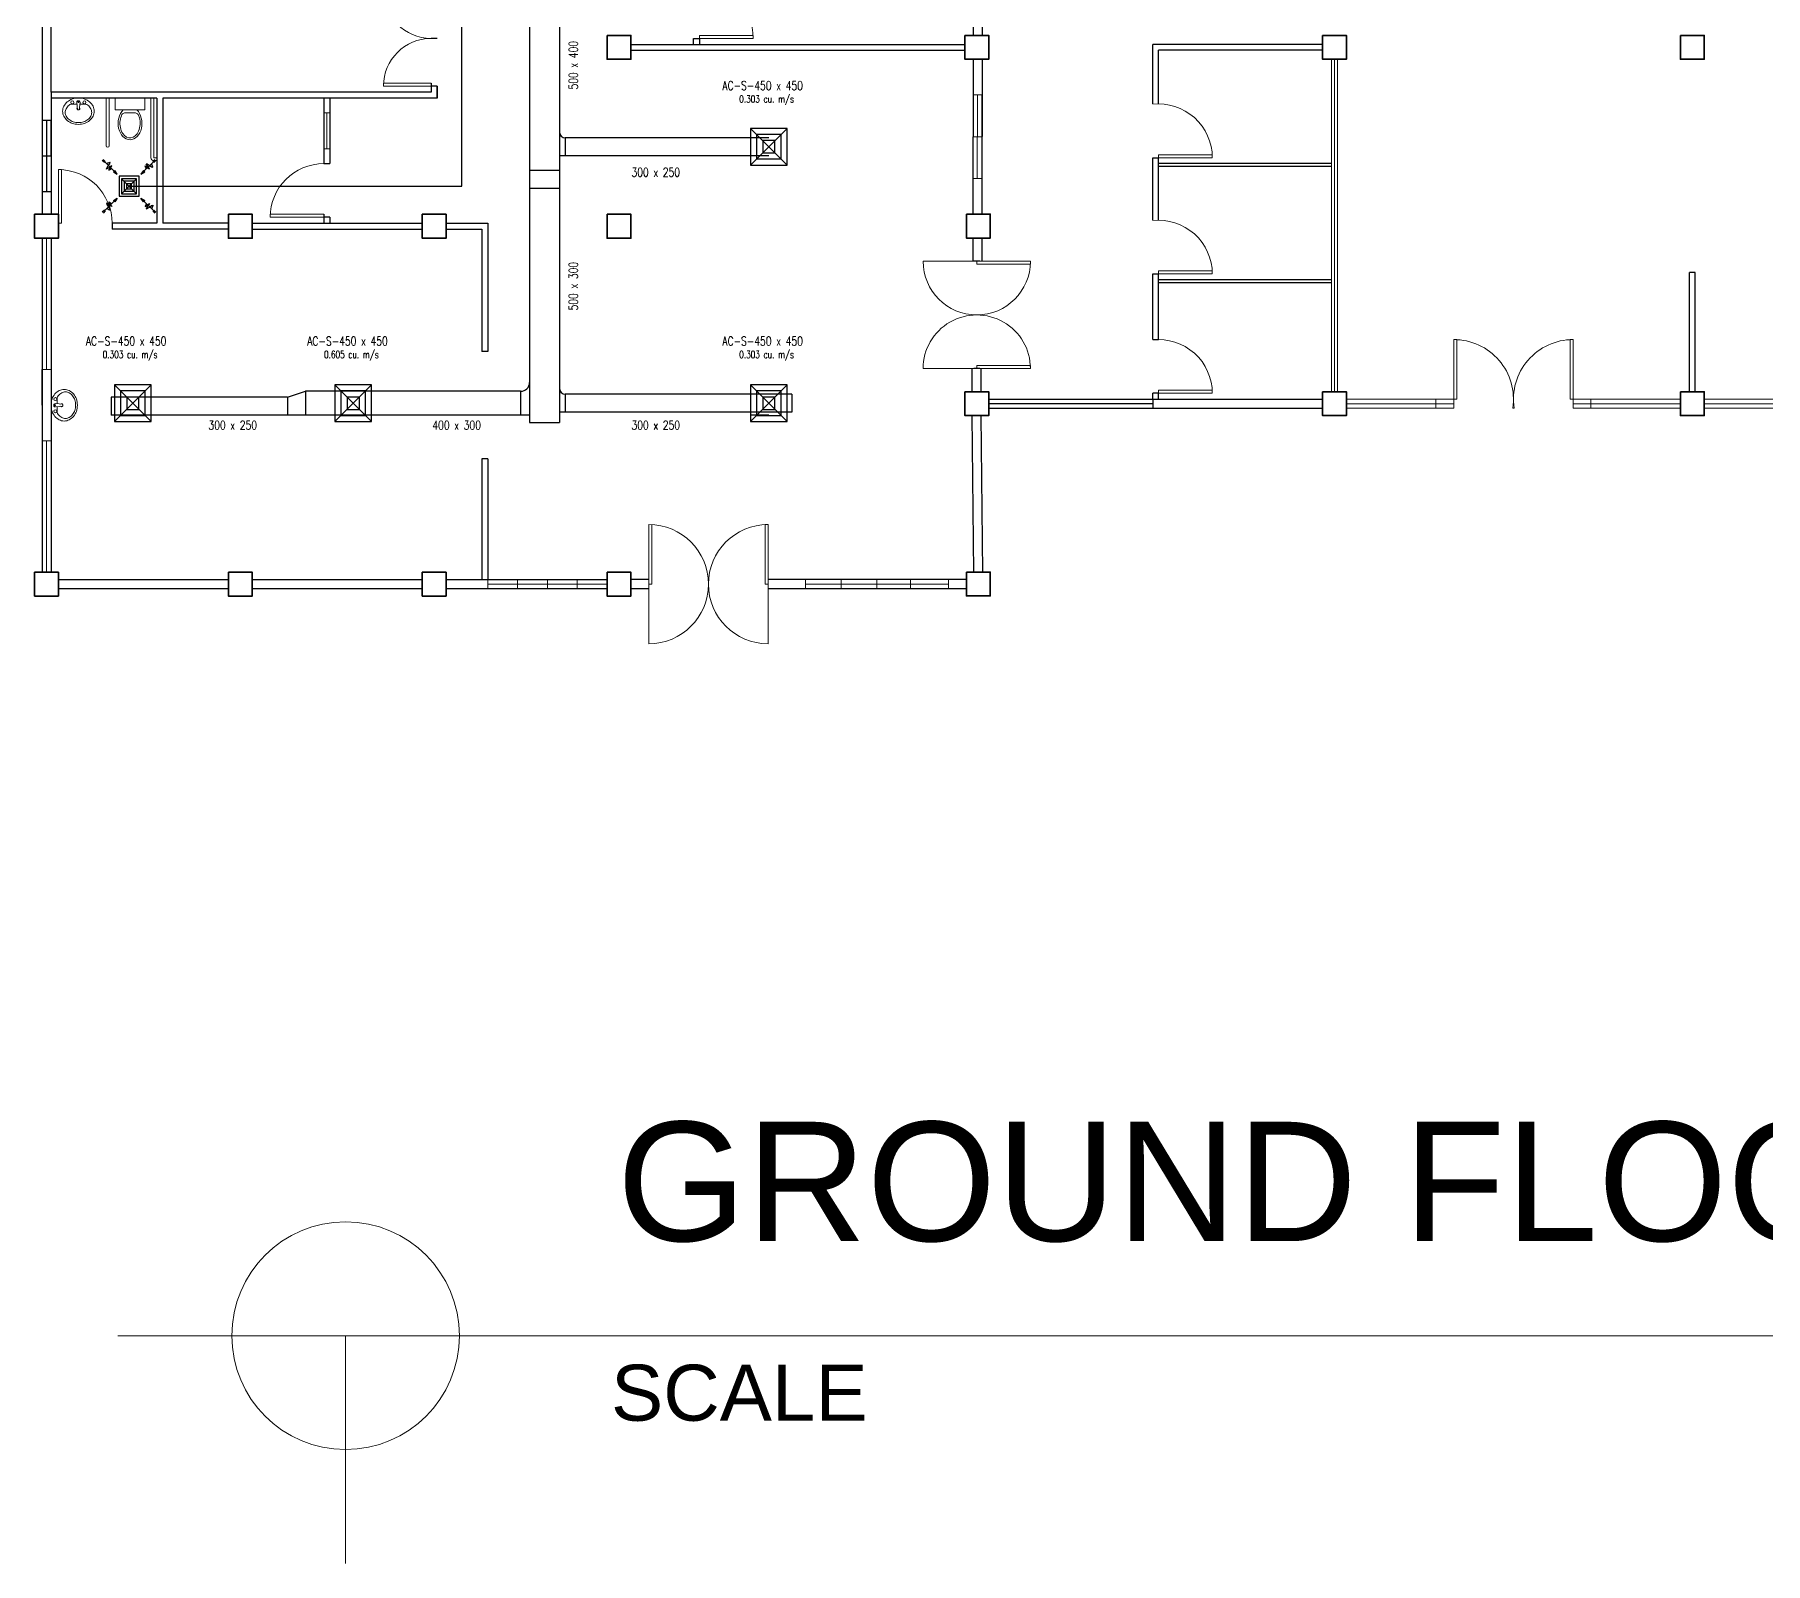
# Model space of a CAD drawing. Header units: millimetres. Extents: x 3 to 200, y 1 to 233.
# Drawn here: x 13.72 to 42.74, y 175.45 to 201.08 of the extents above; entities that cross this region are included whole.
import ezdxf

# ---------------------------------------------------------------- set-up
doc = ezdxf.new("R2010")
doc.units = ezdxf.units.MM
doc.header["$MEASUREMENT"] = 0
for name, color, linetype in [('ahu line', 150, 'Continuous'), ('AIR', 7, 'Continuous'), ('AIR-00', 8, 'Continuous'), ('AIR-03', 30, 'Continuous'), ('diffuser', 7, 'Continuous'), ('ducting label', 7, 'Continuous'), ('exhaust', 1, 'Continuous'), ('Legends', 7, 'Continuous')]:
    doc.layers.add(name, color=color, linetype=linetype)
doc.layers.get('Legends').off()
doc.styles.add('Arch-Dim', font='simplex.shx', dxfattribs={"width": 0.75})
doc.styles.get("Standard").update_dxf_attribs({"font": 'arial.ttf'})

# ---------------------------------------------------------------- blocks, each defined once
blk = doc.blocks.new('AC-S-12')
at = {"layer": 'diffuser', "color": 30}
for p, q in [((-0.15, 0.15), (0.15, -0.15)), ((0.15, 0.15), (-0.15, -0.15)), ((-0.15, 0.15), (-0.15, -0.15)), ((0.15, 0.15), (-0.15, 0.15)), ((0.15, -0.15), (0.15, 0.15)), ((-0.1, 0.1), (-0.1, -0.1)), ((0.1, 0.1), (-0.1, 0.1)), ((-0.05, 0.05), (-0.05, -0.05)), ((0.05, 0.05), (-0.05, 0.05)), ((0.05, -0.05), (0.05, 0.05)), ((0.1, -0.1), (0.1, 0.1)), ((-0.1, -0.1), (0.1, -0.1)), ((-0.05, -0.05), (0.05, -0.05)), ((-0.15, -0.15), (0.15, -0.15))]:
    blk.add_line(p, q, dxfattribs=at)
for points in [[(-0.358, 0.358, 0, 0.0447, 0), (-0.295, 0.295, 0, 0, 0), (-0.15, 0.15, 0, 0, 0)], [(0.358, 0.358, 0, 0.0447, 0), (0.295, 0.295, 0, 0, 0), (0.15, 0.15, 0, 0, 0)], [(-0.358, -0.358, 0, 0.0447, 0), (-0.295, -0.295, 0, 0, 0), (-0.15, -0.15, 0, 0, 0)], [(0.358, -0.358, 0, 0.0447, 0), (0.295, -0.295, 0, 0, 0), (0.15, -0.15, 0, 0, 0)]]:
    blk.add_lwpolyline(points, format="xyseb", dxfattribs=at)
blk = doc.blocks.new('fcu')
at = {"layer": 'diffuser', "xscale": 2.052644456280903, "yscale": 2.052644456280903, "zscale": 2.052644456280903}
blk.add_blockref('AC-S-12', (0, 0), dxfattribs=at)
blk = doc.blocks.new('GRILL-C-IN')
at = {"layer": 'AIR-00', "ltscale": 3}
for p, q in [((-0.623, 0.601), (-0.674, 0.651)), ((-0.601, 0.623), (-0.651, 0.674)), ((-0.637, 0.637), (-0.3, 0.3)), ((0.637, 0.637), (0.3, 0.3)), ((0.601, 0.623), (0.651, 0.674)), ((0.623, 0.601), (0.674, 0.651)), ((-0.637, -0.637), (-0.3, -0.3)), ((0.637, -0.637), (0.3, -0.3)), ((-0.623, -0.601), (-0.674, -0.651)), ((-0.601, -0.623), (-0.651, -0.674)), ((0.601, -0.623), (0.651, -0.674)), ((0.623, -0.601), (0.674, -0.651))]:
    blk.add_line(p, q, dxfattribs=at)
at = {"layer": 'AIR-00', "color": 50}
for p, q in [((-0.188, 0.187), (0.187, -0.188)), ((0.187, 0.187), (-0.188, -0.188))]:
    blk.add_line(p, q, dxfattribs=at)
at = {"layer": 'AIR-00', "ltscale": 3}
for points in [[(-0.362, 0.393), (-0.393, 0.362), (-0.3, 0.3)], [(0.393, 0.362), (0.362, 0.393), (0.3, 0.3)], [(-0.362, -0.393), (-0.393, -0.362), (-0.3, -0.3)], [(0.393, -0.362), (0.362, -0.393), (0.3, -0.3)]]:
    blk.add_lwpolyline(points, close=True, dxfattribs=at)
at = {"layer": 'AIR-00', "color": 50}
for points in [[(-0.188, -0.188), (0.187, -0.188), (0.187, 0.187), (-0.188, 0.187)], [(-0.125, -0.125), (0.125, -0.125), (0.125, 0.125), (-0.125, 0.125)], [(-0.062, -0.062), (0.062, -0.062), (0.062, 0.062), (-0.062, 0.062)]]:
    blk.add_lwpolyline(points, close=True, dxfattribs=at)
at = {"layer": 'AIR-00', "ltscale": 3}
for points in [[(-0.441, 0.441), (-0.512, 0.404), (-0.432, 0.514), (-0.568, 0.43), (-0.477, 0.6), (-0.561, 0.561)], [(0.441, 0.441), (0.404, 0.512), (0.514, 0.432), (0.43, 0.568), (0.6, 0.477), (0.561, 0.561)], [(-0.441, -0.441), (-0.512, -0.404), (-0.432, -0.514), (-0.568, -0.43), (-0.477, -0.6), (-0.561, -0.561)], [(0.441, -0.441), (0.404, -0.512), (0.514, -0.432), (0.43, -0.568), (0.6, -0.477), (0.561, -0.561)]]:
    blk.add_spline(points, degree=3, dxfattribs=at)
for points in [[(-0.3, 0.3), (-0.362, 0.393), (-0.393, 0.362)], [(0.3, 0.3), (0.393, 0.362), (0.362, 0.393)], [(-0.3, -0.3), (-0.362, -0.393), (-0.393, -0.362)], [(0.3, -0.3), (0.393, -0.362), (0.362, -0.393)]]:
    blk.add_solid(points, dxfattribs=at)
at = {"layer": 'AIR-03', "color": 6}
blk.add_lwpolyline([(-0.25, -0.25), (0.25, -0.25), (0.25, 0.25), (-0.25, 0.25)], close=True, dxfattribs=at)

msp = doc.modelspace()

# ---------------------------------------------------------------- linework, layer by layer
at = {"color": 8, "lineweight": 25}
for p, q in [((13.845, 203.672), (13.845, 198.072)), ((13.995, 200.122), (13.995, 203.672)), ((29.47, 203.675), (29.462, 201.072)), ((29.62, 203.674), (29.612, 201.072)), ((23.72, 200.922), (29.32, 200.922)), ((24.77, 200.922), (24.77, 201.022)), ((24.77, 201.022), (24.87, 201.022)), ((24.87, 201.022), (24.87, 200.922)), ((32.47, 199.922), (32.47, 200.922)), ((35.32, 200.922), (32.47, 200.922)), ((23.72, 200.822), (29.32, 200.822)), ((29.461, 200.672), (29.454, 198.075)), ((29.611, 200.672), (29.604, 198.075)), ((32.57, 199.917), (32.57, 200.822)), ((32.57, 199.917), (32.57, 200.822)), ((35.32, 200.822), (32.57, 200.822)), ((20.37, 200.272), (20.37, 200.122)), ((20.37, 200.122), (13.995, 200.122)), ((13.995, 200.122), (13.995, 200.022)), ((13.995, 200.122), (13.995, 200.022)), ((15.77, 200.022), (13.995, 200.022)), ((13.995, 200.022), (13.995, 198.072)), ((15.77, 200.022), (15.77, 197.922)), ((20.47, 200.022), (15.87, 200.022)), ((15.87, 200.022), (15.87, 197.922)), ((18.57, 200.022), (18.57, 198.922)), ((18.67, 200.022), (18.67, 198.922)), ((20.47, 200.222), (20.37, 200.222)), ((20.47, 200.222), (20.47, 200.022)), ((20.47, 200.022), (20.47, 200.222)), ((18.57, 198.922), (18.67, 198.922)), ((32.47, 197.972), (32.47, 199.022)), ((32.47, 199.022), (32.57, 199.022)), ((32.57, 197.967), (32.57, 199.022)), ((32.57, 197.967), (32.57, 199.022)), ((35.47, 198.922), (32.57, 198.922)), ((35.47, 198.872), (32.57, 198.872)), ((18.57, 198.072), (18.57, 197.922)), ((18.67, 198.022), (18.57, 198.022)), ((18.67, 198.022), (18.67, 197.922)), ((13.845, 197.672), (13.845, 192.072)), ((13.995, 197.672), (13.995, 192.072)), ((15.77, 197.922), (15.02, 197.922)), ((15.02, 197.922), (15.02, 197.822)), ((16.97, 197.822), (15.02, 197.822)), ((16.97, 197.922), (15.87, 197.922)), ((17.37, 197.922), (20.22, 197.922)), ((17.37, 197.822), (20.22, 197.822)), ((20.62, 197.922), (21.32, 197.922)), ((20.62, 197.822), (21.22, 197.822)), ((21.22, 197.822), (21.22, 195.772)), ((21.32, 197.922), (21.32, 197.822)), ((21.32, 197.822), (21.32, 195.772)), ((29.452, 197.675), (29.452, 197.286)), ((29.602, 197.675), (29.602, 197.286)), ((29.57, 197.286), (29.452, 197.286)), ((41.47, 195.097), (41.47, 197.097)), ((41.57, 197.097), (41.47, 197.097)), ((41.57, 195.097), (41.57, 197.097)), ((32.47, 195.972), (32.47, 197.072)), ((32.47, 197.072), (32.57, 197.072)), ((32.57, 195.967), (32.57, 197.072)), ((32.57, 195.967), (32.57, 197.072)), ((35.47, 196.972), (32.57, 196.972)), ((35.47, 196.922), (32.57, 196.922)), ((21.32, 195.772), (21.22, 195.772)), ((13.845, 194.872), (13.845, 195.472)), ((29.445, 195.097), (29.445, 195.486)), ((29.57, 195.486), (29.47, 195.486)), ((29.595, 195.097), (29.595, 195.486)), ((32.47, 194.972), (32.47, 195.072)), ((32.57, 195.072), (32.47, 195.072)), ((32.57, 194.972), (32.57, 195.072)), ((32.57, 194.972), (32.57, 195.072)), ((32.57, 194.972), (32.57, 195.072)), ((29.72, 194.972), (35.32, 194.972)), ((29.72, 194.822), (35.32, 194.822)), ((29.47, 192.074), (29.445, 194.697)), ((29.62, 192.075), (29.595, 194.698)), ((21.22, 193.972), (21.22, 191.947)), ((21.32, 193.972), (21.22, 193.972)), ((21.32, 193.972), (21.32, 191.947)), ((14.12, 191.947), (16.97, 191.947)), ((17.37, 191.947), (20.22, 191.947)), ((20.62, 191.947), (23.32, 191.947)), ((24.02, 191.947), (23.72, 191.947)), ((29.345, 191.947), (26.02, 191.947)), ((14.12, 191.797), (16.97, 191.797)), ((17.37, 191.797), (20.22, 191.797)), ((20.62, 191.797), (23.32, 191.797)), ((23.72, 191.797), (23.82, 191.797)), ((23.72, 191.797), (24.02, 191.797)), ((26.02, 191.797), (29.345, 191.797))]:
    msp.add_line(p, q, dxfattribs=at)
at = {"color": 8, "lineweight": -2}
for p, q in [((20.47, 201.022), (20.37, 201.022)), ((13.995, 199.647), (13.845, 199.647)), ((13.92, 199.647), (13.92, 198.447)), ((13.995, 199.047), (13.995, 199.647)), ((13.995, 199.047), (13.845, 199.047)), ((13.995, 199.047), (13.995, 198.447)), ((13.995, 198.447), (13.845, 198.447)), ((29.47, 196.391), (29.47, 196.38)), ((29.57, 196.386), (29.57, 196.386)), ((29.57, 196.386), (29.57, 196.386)), ((32.47, 195.972), (32.57, 195.972)), ((32.47, 194.897), (29.72, 194.897)), ((32.47, 194.972), (32.47, 194.822))]:
    msp.add_line(p, q, dxfattribs=at)
at = {"color": 8, "lineweight": 13}
for p, q in [((25.77, 201.072), (24.87, 201.072)), ((24.87, 201.072), (24.87, 201.022)), ((24.87, 201.022), (25.77, 201.022)), ((25.77, 201.022), (25.77, 201.072)), ((19.57, 200.222), (19.57, 200.272)), ((19.57, 200.272), (20.37, 200.272)), ((20.37, 200.272), (20.37, 200.222)), ((20.37, 200.222), (19.57, 200.222)), ((14.12, 197.922), (14.12, 198.822)), ((14.12, 198.822), (14.17, 198.822)), ((14.17, 198.822), (14.17, 197.922)), ((32.57, 199.022), (32.57, 199.072)), ((33.47, 199.072), (32.57, 199.072)), ((32.57, 199.022), (33.47, 199.022)), ((33.47, 199.022), (33.47, 199.072)), ((17.67, 198.022), (17.67, 198.072)), ((17.67, 198.072), (18.57, 198.072)), ((18.57, 198.022), (17.67, 198.022)), ((18.57, 198.072), (18.57, 198.022)), ((14.17, 197.922), (14.12, 197.922)), ((29.452, 197.286), (28.62, 197.286)), ((29.52, 197.286), (30.42, 197.286)), ((29.52, 197.236), (29.52, 197.286)), ((30.42, 197.236), (29.52, 197.236)), ((30.42, 197.286), (30.42, 197.236)), ((32.57, 197.072), (32.57, 197.122)), ((33.47, 197.122), (32.57, 197.122)), ((33.47, 197.072), (33.47, 197.122)), ((32.57, 197.072), (33.47, 197.072)), ((37.52, 194.972), (37.52, 195.972)), ((37.52, 195.972), (37.57, 195.972)), ((37.57, 195.972), (37.57, 194.972)), ((39.52, 195.972), (39.47, 195.972)), ((39.47, 195.972), (39.47, 194.972)), ((39.52, 194.972), (39.52, 195.972)), ((29.47, 195.486), (28.62, 195.486)), ((30.42, 195.536), (29.52, 195.536)), ((29.52, 195.536), (29.52, 195.486)), ((29.52, 195.486), (30.42, 195.486)), ((30.42, 195.486), (30.42, 195.536)), ((32.57, 195.072), (32.57, 195.122)), ((33.47, 195.122), (32.57, 195.122)), ((32.57, 195.072), (33.47, 195.072)), ((33.47, 195.072), (33.47, 195.122)), ((37.57, 194.972), (37.52, 194.972)), ((38.509, 194.822), (38.531, 194.822)), ((39.47, 194.972), (39.52, 194.972)), ((24.02, 191.872), (24.02, 192.872)), ((24.07, 192.872), (24.07, 191.872)), ((26.02, 192.872), (25.97, 192.872)), ((25.97, 192.872), (25.97, 191.872)), ((26.02, 191.872), (26.02, 192.872)), ((24.02, 191.797), (24.02, 191.947)), ((24.07, 191.872), (24.02, 191.872)), ((24.02, 191.872), (24.02, 190.872)), ((25.97, 191.872), (26.02, 191.872)), ((26.02, 191.947), (26.02, 191.797)), ((26.02, 191.872), (26.02, 190.872))]:
    msp.add_line(p, q, dxfattribs=at)
at = {"color": 8, "lineweight": 9}
for p, q in [((35.47, 200.672), (35.47, 195.097)), ((35.52, 200.672), (35.52, 195.097)), ((35.57, 200.672), (35.57, 195.097)), ((14.92, 200.022), (14.92, 199.322)), ((14.97, 199.222), (14.97, 200.022)), ((15.07, 200.022), (15.57, 200.022)), ((15.07, 199.822), (15.07, 200.022)), ((15.57, 200.022), (15.57, 199.822)), ((15.67, 199.022), (15.67, 200.022)), ((15.72, 200.022), (15.72, 199.322)), ((29.607, 200.073), (29.459, 200.073)), ((29.459, 200.073), (29.459, 198.673)), ((29.533, 200.073), (29.529, 198.673)), ((29.607, 199.373), (29.607, 200.073)), ((14.44, 199.825), (14.427, 199.946)), ((14.469, 199.825), (14.483, 199.946)), ((15.57, 199.822), (15.07, 199.822)), ((15.41, 199.772), (15.229, 199.772)), ((18.67, 199.772), (18.57, 199.772)), ((18.57, 199.772), (18.57, 199.172)), ((18.62, 199.772), (18.62, 199.172)), ((18.67, 199.472), (18.67, 199.772)), ((14.92, 199.322), (14.92, 199.222)), ((15.72, 199.322), (15.72, 199.022)), ((18.57, 199.172), (18.67, 199.172)), ((29.607, 199.373), (29.459, 199.373)), ((15.72, 199.022), (15.77, 199.022)), ((15.77, 198.972), (15.72, 198.972)), ((29.459, 198.673), (29.605, 198.673)), ((13.92, 195.472), (13.92, 197.672)), ((13.845, 195.472), (13.995, 195.472)), ((14.193, 194.887), (14.071, 194.9)), ((14.193, 194.858), (14.071, 194.845)), ((35.72, 194.972), (37.57, 194.972)), ((37.57, 194.972), (35.72, 194.972)), ((37.22, 194.897), (35.72, 194.897)), ((35.72, 194.822), (37.52, 194.822)), ((37.52, 194.972), (37.22, 194.972)), ((37.22, 194.972), (37.22, 194.822)), ((37.22, 194.897), (37.52, 194.897)), ((37.52, 194.972), (37.52, 194.822)), ((39.47, 194.972), (41.32, 194.972)), ((41.32, 194.972), (39.47, 194.972)), ((39.52, 194.972), (39.52, 194.822)), ((39.52, 194.972), (39.82, 194.972)), ((39.82, 194.897), (39.52, 194.897)), ((39.52, 194.822), (41.32, 194.822)), ((39.82, 194.972), (39.82, 194.822)), ((39.82, 194.897), (41.32, 194.897)), ((41.72, 194.972), (45.07, 194.972)), ((41.72, 194.897), (45.07, 194.897)), ((41.72, 194.822), (45.07, 194.822)), ((13.845, 194.272), (13.995, 194.272)), ((13.92, 194.272), (13.92, 192.072)), ((21.32, 191.947), (22.32, 191.947)), ((21.32, 191.872), (23.32, 191.872)), ((23.32, 191.947), (21.37, 191.947)), ((21.82, 191.947), (21.82, 191.797)), ((22.32, 191.947), (23.32, 191.947)), ((22.32, 191.947), (22.32, 191.797)), ((22.82, 191.947), (22.82, 191.797)), ((26.645, 191.797), (26.645, 191.947)), ((27.845, 191.947), (26.645, 191.947)), ((26.645, 191.872), (29.045, 191.872)), ((27.245, 191.947), (27.245, 191.797)), ((27.47, 191.947), (29.345, 191.947)), ((27.845, 191.947), (29.045, 191.947)), ((27.845, 191.947), (27.845, 191.797)), ((28.407, 191.947), (28.407, 191.797)), ((29.045, 191.947), (29.045, 191.797)), ((21.37, 191.797), (23.32, 191.797)), ((29.045, 191.797), (26.645, 191.797))]:
    msp.add_line(p, q, dxfattribs=at)
at = {"color": 0, "linetype": 'ByBlock', "lineweight": 9}
for p, q in [((22.752, 179.272), (15.117, 179.272)), ((18.935, 179.272), (18.935, 175.454)), ((66.969, 179.272), (22.752, 179.272))]:
    msp.add_line(p, q, dxfattribs=at)
at = {"color": 8, "lineweight": 35}
for points in [[(23.32, 201.072), (23.72, 201.072), (23.72, 200.672), (23.32, 200.672)], [(29.32, 201.072), (29.72, 201.072), (29.72, 200.672), (29.32, 200.672)], [(35.32, 201.072), (35.72, 201.072), (35.72, 200.672), (35.32, 200.672)], [(41.32, 201.072), (41.72, 201.072), (41.72, 200.672), (41.32, 200.672)], [(13.72, 198.072), (14.12, 198.072), (14.12, 197.672), (13.72, 197.672)], [(16.97, 198.072), (17.37, 198.072), (17.37, 197.672), (16.97, 197.672)], [(20.22, 198.072), (20.62, 198.072), (20.62, 197.672), (20.22, 197.672)], [(23.32, 198.072), (23.72, 198.072), (23.72, 197.672), (23.32, 197.672)], [(29.345, 198.075), (29.745, 198.075), (29.745, 197.675), (29.345, 197.675)], [(29.32, 195.097), (29.72, 195.097), (29.72, 194.697), (29.32, 194.697)], [(35.32, 195.097), (35.72, 195.097), (35.72, 194.697), (35.32, 194.697)], [(41.32, 195.097), (41.72, 195.097), (41.72, 194.697), (41.32, 194.697)], [(13.72, 192.072), (14.12, 192.072), (14.12, 191.672), (13.72, 191.672)], [(16.97, 192.072), (17.37, 192.072), (17.37, 191.672), (16.97, 191.672)], [(20.22, 192.072), (20.62, 192.072), (20.62, 191.672), (20.22, 191.672)], [(23.32, 192.072), (23.72, 192.072), (23.72, 191.672), (23.32, 191.672)], [(29.345, 192.075), (29.745, 192.075), (29.745, 191.675), (29.345, 191.675)]]:
    msp.add_lwpolyline(points, close=True, dxfattribs=at)
at = {"color": 8, "lineweight": 9}
for points in [[(29.459, 200.073), (29.605, 200.073), (29.605, 198.673), (29.459, 198.673)], [(18.57, 199.772), (18.67, 199.772), (18.67, 199.172), (18.57, 199.172)], [(13.845, 199.647), (13.995, 199.647), (13.995, 198.447), (13.845, 198.447)], [(13.845, 197.672), (13.995, 197.672), (13.995, 195.472), (13.845, 195.472)], [(29.72, 194.972), (32.47, 194.972), (32.47, 194.822), (29.72, 194.822)], [(13.845, 194.272), (13.995, 194.272), (13.995, 192.072), (13.845, 192.072)], [(21.32, 191.947), (23.32, 191.947), (23.32, 191.797), (21.32, 191.797)], [(21.32, 191.947), (23.32, 191.947), (23.32, 191.797), (21.32, 191.797)], [(26.645, 191.947), (29.045, 191.947), (29.045, 191.797), (26.645, 191.797)], [(26.645, 191.947), (29.045, 191.947), (29.045, 191.797), (26.645, 191.797)]]:
    msp.add_lwpolyline(points, close=True, dxfattribs=at)
for points in [[(14.677, 199.78, -0.124838), (14.662, 199.718, -0.105788), (14.612, 199.66, -0.086697), (14.542, 199.624, -0.076776), (14.455, 199.61, -0.076776), (14.367, 199.624, -0.086697), (14.298, 199.66, -0.105788), (14.248, 199.718, -0.124838), (14.232, 199.78, -0.124838), (14.248, 199.843, -0.105788), (14.298, 199.901, -0.040067), (14.328, 199.92), (14.43, 199.92, -0.040067)], [(14.479, 199.92), (14.581, 199.92, -0.040067), (14.612, 199.901, -0.105788), (14.662, 199.843, -0.124838), (14.677, 199.78, -0.124838)], [(14.237, 195.095, -0.124838), (14.299, 195.079, -0.105788), (14.357, 195.03, -0.086697), (14.393, 194.96, -0.076776), (14.407, 194.872, -0.076776), (14.393, 194.785, -0.086697), (14.357, 194.715, -0.105788), (14.299, 194.666, -0.124838), (14.237, 194.65, -0.124838), (14.174, 194.666, -0.105788), (14.117, 194.715, -0.040067), (14.097, 194.746), (14.097, 194.848, -0.040067)], [(14.097, 194.897), (14.097, 194.999, -0.040067), (14.117, 195.03, -0.105788), (14.174, 195.079, -0.124838), (14.237, 195.095, -0.124838)]]:
    msp.add_lwpolyline(points, format="xyb", dxfattribs=at)
msp.add_lwpolyline([(14.216, 195.137, -0.11576), (14.298, 195.118, -0.104047), (14.372, 195.06, -0.090875), (14.42, 194.976, -0.083344), (14.437, 194.872, -0.083344), (14.42, 194.769, -0.090875), (14.372, 194.685, -0.104047), (14.298, 194.627, -0.11576), (14.216, 194.607, -0.11576), (14.133, 194.627, -0.104047), (14.06, 194.685, -0.090875), (14.012, 194.769, -0.083344), (13.995, 194.872, -0.083344), (14.012, 194.976, -0.090875), (14.06, 195.06, -0.104047), (14.133, 195.118, -0.11576)], format="xyb", close=True, dxfattribs=at)
for centre, radius in [((14.353, 199.949), 0.0255), ((14.455, 199.956), 0.0095), ((14.556, 199.949), 0.0255), ((14.068, 194.974), 0.0255), ((14.068, 194.771), 0.0255), ((14.061, 194.872), 0.0095)]:
    msp.add_circle(centre, radius, dxfattribs=at)
at = {"color": 0, "linetype": 'ByBlock', "lineweight": 9}
msp.add_circle((18.935, 179.272), 1.909, dxfattribs=at)
at = {"color": 8, "lineweight": 13}
for centre, radius, start, end in [((20.37, 201.822), 0.8, 180, 270), ((24.87, 201.022), 0.9, 0, 90), ((20.37, 200.222), 0.8, 90, 180), ((32.57, 199.022), 0.9, 0, 96.3794), ((14.12, 197.922), 0.9, 0, 90), ((18.57, 198.022), 0.9, 90, 180), ((32.57, 197.072), 0.9, 0, 96.3794), ((29.52, 197.286), 0.9, 180.0054, 359.9976), ((29.52, 195.486), 0.9, 359.9976, 179.9984), ((32.57, 195.072), 0.9, 0, 96.3794), ((37.52, 194.972), 1, 351.3731, 90), ((39.52, 194.972), 1, 90, 188.6269), ((24.02, 191.872), 1, 270, 90), ((26.02, 191.872), 1, 90, 270)]:
    msp.add_arc(centre, radius, start, end, dxfattribs=at)
at = {"color": 8, "lineweight": 9}
for centre, radius, start, end in [((14.439, 199.752), 0.267, 109.0569, 129.8268), ((14.455, 199.706), 0.317, 90, 109.0569), ((14.455, 199.706), 0.317, 70.9431, 90), ((14.471, 199.752), 0.267, 50.1732, 70.9431), ((14.375, 199.801), 0.185, 153.5873, 180), ((14.375, 199.801), 0.185, 180, 206.4127), ((14.414, 199.782), 0.228, 129.8268, 153.5873), ((14.414, 199.821), 0.228, 206.4127, 230.1732), ((14.455, 199.949), 0.028, 353.7545, 186.2455), ((14.455, 199.847), 0.025, 138.7978, 233.6932), ((14.455, 199.918), 0.0948, 261.2026, 278.7974), ((14.455, 199.847), 0.025, 251.3793, 288.6207), ((14.455, 199.847), 0.025, 306.3068, 41.2022), ((14.496, 199.782), 0.228, 26.4127, 50.1732), ((14.496, 199.821), 0.228, 309.8268, 333.5873), ((14.534, 199.801), 0.185, 0, 26.4127), ((14.534, 199.801), 0.185, 333.5873, 0), ((15.229, 199.722), 0.05, 90, 151.9916), ((15.41, 199.722), 0.05, 28.1501, 90), ((14.439, 199.85), 0.267, 230.1732, 250.9431), ((14.455, 199.897), 0.317, 250.9431, 270), ((14.455, 199.897), 0.317, 270, 289.0569), ((14.471, 199.85), 0.267, 289.0569, 309.8268), ((14.945, 199.222), 0.025, 180, 0), ((15.72, 199.022), 0.05, 180, 270), ((14.068, 194.872), 0.028, 83.7545, 276.2455), ((14.17, 194.872), 0.025, 36.3068, 131.2022), ((14.17, 194.872), 0.025, 228.7978, 323.6932), ((14.099, 194.872), 0.0948, 351.2026, 8.7974), ((14.17, 194.872), 0.025, 341.3793, 18.6207)]:
    msp.add_arc(centre, radius, start, end, dxfattribs=at)
at = {"color": 8, "lineweight": 9, "extrusion": (0, 0, -1)}
msp.add_ellipse((15.32, 199.597), major_axis=(0, 0.275), ratio=0.727273, start_param=0.612555, end_param=5.670631, dxfattribs=at)
at = {"color": 8, "lineweight": 9}
msp.add_open_spline([(15.455, 199.746), (15.463, 199.73), (15.471, 199.712), (15.498, 199.62), (15.493, 199.533), (15.435, 199.402), (15.385, 199.36), (15.287, 199.347), (15.234, 199.373), (15.16, 199.484), (15.143, 199.568), (15.158, 199.681), (15.17, 199.716), (15.185, 199.746)], degree=3, knots=[0.937253, 0.937253, 0.937253, 0.937253, 1.185372, 1.185372, 2.113864, 2.113864, 3.042356, 3.042356, 3.970847, 3.970847, 4.899339, 4.899339, 5.346062, 5.346062, 5.346062, 5.346062], dxfattribs=at)
at = {"layer": 'ahu line', "linetype": 'Continuous'}
for p, q in [((22.02, 230.161), (22.02, 194.581)), ((22.52, 201.294), (22.52, 194.581)), ((26.032, 199.355), (22.62, 199.355)), ((26.032, 199.055), (22.52, 199.055)), ((17.962, 195.005), (18.262, 195.105)), ((21.87, 195.105), (18.262, 195.105)), ((18.262, 195.105), (18.262, 194.705)), ((21.87, 195.105), (21.87, 194.705)), ((26.418, 195.055), (22.62, 195.055)), ((26.418, 195.055), (26.418, 194.755)), ((17.962, 195.005), (15.005, 195.005)), ((15.005, 195.005), (15.005, 194.705)), ((17.962, 195.005), (17.962, 194.705)), ((22.02, 194.705), (15.005, 194.705)), ((22.02, 194.581), (22.52, 194.581)), ((26.418, 194.755), (22.52, 194.755)), ((26.032, 194.705), (25.724, 194.705))]:
    msp.add_line(p, q, dxfattribs=at)
at = {"layer": 'ahu line'}
for p, q in [((22.62, 199.355), (22.62, 199.055)), ((22.52, 198.805), (22.02, 198.805)), ((22.52, 198.505), (22.02, 198.505)), ((22.62, 195.055), (22.62, 194.755))]:
    msp.add_line(p, q, dxfattribs=at)
at = {"layer": 'ahu line', "linetype": 'Continuous'}
for centre, radius, start, end in [((22.62, 199.455), 0.1, 180, 270), ((21.87, 195.255), 0.15, 270, 0), ((22.62, 195.155), 0.1, 180, 270)]:
    msp.add_arc(centre, radius, start, end, dxfattribs=at)
at = {"layer": 'exhaust'}
for p, q in [((20.884, 198.543), (20.884, 231.997)), ((15.304, 198.543), (20.884, 198.543))]:
    msp.add_line(p, q, dxfattribs=at)

# ---------------------------------------------------------------- block references
at = {"layer": 'AIR', "xscale": 0.6658363358532475, "yscale": 0.6658363358532475, "zscale": 0.6658363358532475}
msp.add_blockref('GRILL-C-IN', (15.304, 198.543), dxfattribs=at)
at = {"layer": 'Legends', "linetype": 'Continuous', "lineweight": 25}
for p in [(26.032, 199.205), (15.367, 194.905), (19.063, 194.905), (26.032, 194.905)]:
    msp.add_blockref('fcu', p, dxfattribs=at)

# ---------------------------------------------------------------- texts
at = {"color": 0, "linetype": 'ByBlock', "lineweight": 9}
for s, height, p in [('GROUND FLOOR DUCT WORK', 2, (23.483, 180.858)), ('SCALE                                                                                                  1:400', 0.939481, (23.386, 177.846))]:
    msp.add_text(s, height=height, dxfattribs=at).set_placement(p)
at = {"layer": 'ducting label', "color": 3, "linetype": 'Continuous', "lineweight": 25, "char_height": 0.15, "attachment_point": 1, "rotation": 90, "style": 'Arch-Dim'}
for s, insert in [('\\A1;500 x 400', (22.679, 200.164)), ('\\A1;500 x 300', (22.679, 196.46))]:
    msp.add_mtext_dynamic_manual_height_columns(s, width=1.19515, gutter_width=1.011, heights=[0], dxfattribs=dict(at, insert=insert))
at = {"layer": 'ducting label', "color": 3, "linetype": 'Continuous', "lineweight": 25, "attachment_point": 1, "style": 'Arch-Dim'}
for s, width, insert, char_height in [('\\A1;AC-S-450 x 450', 1.719, (25.254, 200.305), 0.15), ('\\A1;0.303 cu. m/s', 1.719, (25.536, 200.066), 0.12), ('\\A1;300 x 250', 1.19515, (23.729, 198.852), 0.15), ('\\A1;AC-S-450 x 450', 1.719, (14.58, 196.022), 0.15), ('\\A1;AC-S-450 x 450', 1.719, (18.292, 196.022), 0.15), ('\\A1;AC-S-450 x 450', 1.719, (25.254, 196.022), 0.15), ('\\A1;0.303 cu. m/s', 1.719, (14.861, 195.782), 0.12), ('\\A1;0.605 cu. m/s', 1.719, (18.573, 195.782), 0.12), ('\\A1;0.303 cu. m/s', 1.719, (25.536, 195.782), 0.12), ('\\A1;300 x 250', 1.19515, (16.635, 194.612), 0.15), ('\\A1;400 x 300', 1.09766, (20.39, 194.612), 0.15), ('\\A1;300 x 250', 1.19515, (23.729, 194.612), 0.15)]:
    msp.add_mtext_dynamic_manual_height_columns(s, width=width, gutter_width=1.011, heights=[0], dxfattribs=dict(at, insert=insert, char_height=char_height))

doc.saveas('drawing.dxf')
